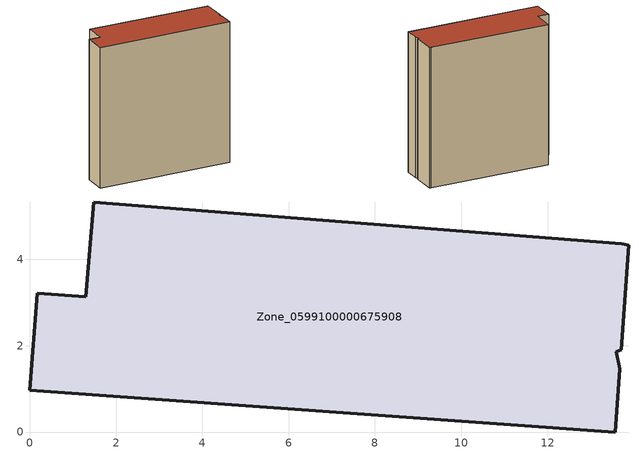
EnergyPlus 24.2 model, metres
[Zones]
Zone_0599100000675908
 floor ground (C_G): 13.56,0 0,0.97 0.17,3.22 1.3,3.13 1.49,5.33 13.72,4.36 13.88,4.32 13.71,1.91 13.6,1.86 13.67,1.47 z2.8
 wall outside (C_F): 1.3,3.13 0.17,3.22 0,0.97 13.56,0 13.67,1.47 13.6,1.86 13.71,1.91 13.88,4.32 13.72,4.36 1.49,5.33 1.3,3.13 z2.8:17
 roof outside (C_R): 13.88,4.32 13.72,4.36 1.49,5.33 1.3,3.13 0.17,3.22 0,0.97 13.56,0 13.67,1.47 13.6,1.86 13.71,1.91 z17
[BUILDING]
Pand.0599100000675908: North Axis=0; Terrain=City; Loads Convergence Tolerance Value=0.04; Temperature Convergence Tolerance Value=0.4; Solar Distribution=FullExterior; Maximum Number of Warmup Days=25; Minimum Number of Warmup Days=1
[Site:Location]
Rotterdam.The.Hague.AP_ZH_NLD Design_Conditions: Latitude=51.96; Longitude=4.45; Time Zone=1; Elevation=-4.5
[SITE:GROUNDTEMPERATURE:BUILDINGSURFACE]
18, 18, 18, 18, 18, 18, 18, 18, 18, 18, 18, 18
[MATERIAL] Thermal Absorptance=0.9; Solar Absorptance=0.7; Visible Absorptance=0.7
Name | Roughness | Thickness | Conductivity | Density | Specific Heat
G.TI.1946 | MediumSmooth | 0.15 | 1 | 540 | 1210
F.TI.1946 | Rough | 0.3 | 0.857143 | 1920 | 840
R.TI.1946 | MediumRough | 0.2 | 0.1 | 1500 | 1000
[CONSTRUCTION]
C_G: G.TI.1946
C_F: F.TI.1946
C_R: R.TI.1946
[ZONE]
Zone_0599100000675908: Type=1; Multiplier=1; Ceiling Height=Autocalculate; Volume=Autocalculate; Floor Area=autocalculate; Part of Total Floor Area=Yes
[ZONEINFILTRATION:DESIGNFLOWRATE]
Infil_Zone_0599100000675908: Zone or ZoneList or Space or SpaceList=Zone_0599100000675908; Schedule=AlwaysOn; Design Flow Rate Calculation Method=Flow/Area; Flow Rate per Floor Area=0.003; Constant Term Coefficient=1; Temperature Term Coefficient=0; Velocity Term Coefficient=0; Velocity Squared Term Coefficient=0
[HVACTEMPLATE:ZONE:IDEALLOADSAIRSYSTEM]
Zone_0599100000675908: Maximum Heating Supply Air Temperature=50; Minimum Cooling Supply Air Temperature=13; Maximum Heating Supply Air Humidity Ratio=0.0156; Minimum Cooling Supply Air Humidity Ratio=0.0077; Heating Limit=NoLimit; Cooling Limit=NoLimit; Dehumidification Control Type=ConstantSensibleHeatRatio; Cooling Sensible Heat Ratio=0.7; Dehumidification Setpoint=60; Humidification Control Type=None; Humidification Setpoint=30; Outdoor Air Method=None; Outdoor Air Flow Rate per Person=0.00944; Outdoor Air Flow Rate per Zone Floor Area=0; Outdoor Air Flow Rate per Zone=0; Demand Controlled Ventilation Type=None; Outdoor Air Economizer Type=NoEconomizer; Heat Recovery Type=None; Sensible Heat Recovery Effectiveness=0.7; Latent Heat Recovery Effectiveness=0.65
[ZONECONTROL:THERMOSTAT]
ThermostatControl_Zone_0599100000675908: Zone or ZoneList=Zone_0599100000675908; Control Type Schedule=DualSetpointControlType; Control 1=Thermostat_Zone_0599100000675908; Temperature Difference Between Cutout And Setpoint=0
[THERMOSTATSETPOINT:DUALSETPOINT]
Thermostat_Zone_0599100000675908: Heating Setpoint Temperature Schedule=HeatingSetpoint_Zone_0599100000675908; Cooling Setpoint Temperature Schedule=CoolingSetpoint_Zone_0599100000675908
[SCHEDULE:COMPACT]
HeatingSetpoint_Zone_0599100000675908: Through: 12/31, For: AllDays, Until: 24:00, 21
CoolingSetpoint_Zone_0599100000675908: Through: 12/31, For: AllDays, Until: 24:00, 24
DualSetpointControlType: Through: 12/31, For: AllDays, Until: 24:00, 4
AlwaysOn: Through: 12/31, For: AllDays, Until: 24:00, 1
